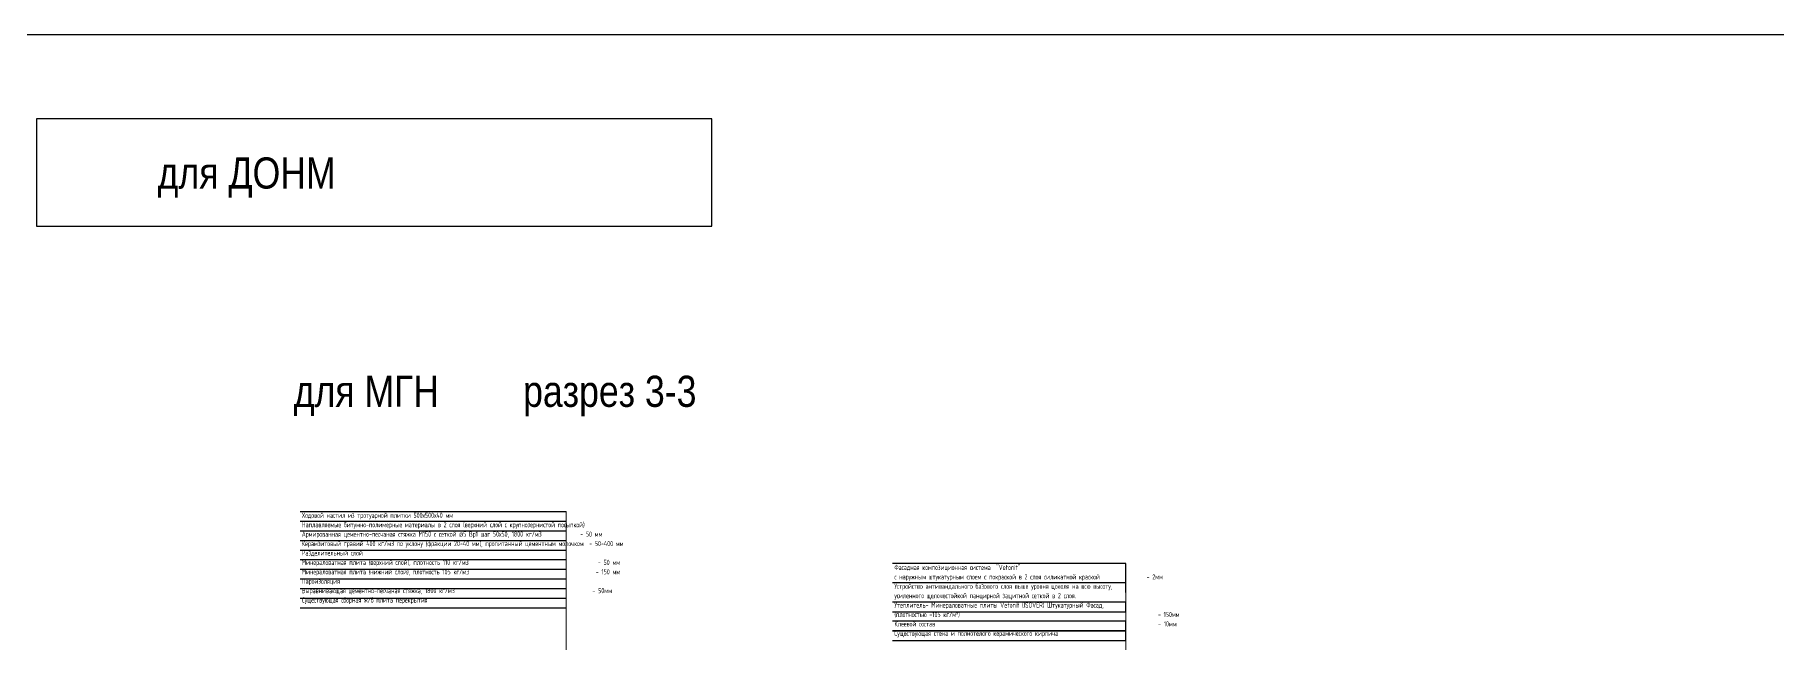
# Model space of a CAD drawing. Header units: millimetres. Extents: x -136099598 to 11807193, y 0 to 779331.
# Drawn here: x 440740 to 525584, y 303562 to 333137 of the extents above; entities that cross this region are included whole.
import ezdxf
from ezdxf import colors
from ezdxf.entities.mleader import LeaderData, LeaderLine
from ezdxf.math import Vec2, Vec3

# ---------------------------------------------------------------- set-up
doc = ezdxf.new("R2010")
doc.units = ezdxf.units.MM
doc.header["$MEASUREMENT"] = 0
doc.layers.get('0').update_dxf_attribs({"color": 250, "lineweight": 9})
doc.layers.add('PDF_Геометрия', color=7, linetype='Continuous')
doc.layers.add('АР_Текст РД', color=5, linetype='Continuous')
doc.layers.add('АР_Отметки', color=250, linetype='Continuous', lineweight=15)
doc.layers.add('Выноски для экспертизы', color=5, linetype='Continuous', lineweight=0)
doc.styles.add('Arial', font='ARIALN.TTF')
doc.styles.add('ISOCPEUR', font='isocpeur.ttf', dxfattribs={"width": 0.7})

# ---------------------------------------------------------------- blocks, each defined once
blk = doc.blocks.new('_DotSmall')
at = {"color": 0, "linetype": 'ByBlock', "const_width": 0.5}
blk.add_lwpolyline([(-0.0625, 0, 1), (0.0625, 0, 1)], format="xyb", close=True, dxfattribs=at)
blk = doc.blocks.new('A$C4438b833')
at = {"layer": 'Выноски для экспертизы', "insert": (109, 9082), "char_height": 250, "width": 14531.46, "attachment_point": 1, "line_spacing_factor": 1.1, "style": 'ISOCPEUR'}
blk.add_mtext('\\pxse1.125,t54;Ходовой настил из тротуарной плитки 500х500х40 мм\\P\\pt47;Наплавляемые битумно-полимерные материалы в 2 слоя (верхний слой с крупнозернистой посыпкой)\\P\\ptz;Армированная цементно-песчаная стяжка М150 с сеткой {\\A1;\\fISOCTEUR|b0|i0|c204|p49;ø}5 Вр1 шаг 50х50, 1800 кг/м3              - 50 мм\\PКерамзитовый гравий 400 кг/м3 по уклону (фракции 20-40 мм), пропитанный цементным молочком  - 50-400 мм\\PРазделительный слой \\PМинераловатная плита (верхний слой), плотность 110 кг/м3^I^I                                 - 50 мм\\PМинераловатная плита (нижний слой), плотность 105 кг/м3                                              - 150 мм\\P\\ps*;Пароизоляция                                                                                                               Выравнивающая цементно-песчаная стяжка, 1800 кг/м3                                                  - 50мм\\P\\pse1.125,t54;Существующая сборная ж/б плита перекрытия \\P\\ptz;^I^I^I', dxfattribs=at)
blk = doc.blocks.new('A$Ca1010145')
at = {"color": 3, "lineweight": 30, "ltscale": 100}
blk.add_blockref('A$C4438b833', (0, 0), dxfattribs=at)

msp = doc.modelspace()

# ---------------------------------------------------------------- linework, layer by layer
at = {"color": 2, "lineweight": 30, "ltscale": 150}
for points in [[(403941.583, 247892.166), (845498.241, 247892.166), (845498.241, 333137.136), (403941.583, 333137.136)], [(440821.479, 323818.011), (473725.317, 323818.011), (473725.317, 329042.173), (440821.479, 329042.173)]]:
    msp.add_lwpolyline(points, close=True, dxfattribs=at)
at = {"layer": 'PDF_Геометрия', "lineweight": 13, "ltscale": 100, "transparency": 33554687}
for p, q in [((466631.836, 309928.069), (466631.836, 300754.158)), ((493892.43, 306456.57), (493892.43, 297298.148))]:
    msp.add_line(p, q, dxfattribs=at)
at = {"layer": 'АР_Текст РД'}
for p, q in [((453675.16, 309928.069), (466631.836, 309928.069)), ((453675.16, 309458.283), (466631.836, 309458.283)), ((453675.16, 308988.498), (466631.836, 308988.498)), ((453675.16, 308518.713), (466631.836, 308518.713)), ((453675.16, 308048.927), (466631.836, 308048.927)), ((453675.16, 308048.927), (466631.836, 308048.927)), ((453675.16, 307579.142), (466631.836, 307579.142)), ((453675.16, 307109.357), (466631.836, 307109.357)), ((453675.16, 306639.572), (466631.836, 306639.572)), ((453675.16, 306169.786), (466631.836, 306169.786)), ((453675.16, 305700.001), (466631.836, 305700.001)), ((453675.16, 305230.216), (466631.836, 305230.216))]:
    msp.add_line(p, q, dxfattribs=at)
for points in [[(493892.43, 306456.57), (493892.43, 306456.57), (493892.43, 307396.57), (482527.159, 307396.57)], [(493892.43, 305986.57), (493892.43, 305986.57), (493892.43, 306456.57), (482527.159, 306456.57)], [(482527.159, 305046.57), (493892.43, 305046.57), (493892.43, 305516.57), (482527.159, 305516.57)], [(482527.159, 304106.57), (493892.43, 304106.57), (493892.43, 304576.57), (482527.159, 304576.57)], [(493892.43, 304106.57), (482527.159, 304106.57)], [(482527.159, 303636.57), (493892.43, 303636.57), (493892.43, 304106.57), (482527.159, 304106.57)]]:
    msp.add_lwpolyline(points, dxfattribs=at)

# ---------------------------------------------------------------- block references
at = {"color": 5, "lineweight": 35, "ltscale": 150}
msp.add_blockref('A$Ca1010145', (453639.481, 300782.799), dxfattribs=at)

# ---------------------------------------------------------------- texts
at = {"char_height": 1516.0617, "width": 10814.8621, "attachment_point": 1, "style": 'Arial'}
for s, insert in [('для ДОНМ', (446724.613, 327167.496, -279.235)), ('разрез 3-3', (464531.318, 316537.044, -279.235))]:
    msp.add_mtext(s, dxfattribs=dict(at, insert=insert))
at = {"color": 18, "true_color": 0x000000, "insert": (453355.99, 316537.044, -279.235), "char_height": 1516.0617, "width": 10814.8621, "attachment_point": 1, "style": 'Arial'}
msp.add_mtext('для МГН', dxfattribs=at)
at = {"layer": 'АР_Текст РД', "insert": (496770.675, 307326.486), "char_height": 250, "width": 14150.85422, "attachment_point": 3, "line_spacing_factor": 1.1, "style": 'ISOCPEUR'}
msp.add_mtext('\\A1;\\pxql;Фасадная композиционная система  "Vetonit"  \\Pс наружным штукатурным слоем{\\A0; с покраской в 2 слоя силикатной краской                 - 2мм\\PУстройство антивандального базового слоя выше уровня цоколя на всю высоту,\\Pусиленного щелочестойкой панцирной защитной сеткой в 2 слоя. \\PУтеплитель- Минераловатные плиты \\C1;Vetonit (ISOVER) Штукатурный Фасад\\C256;, \\P(плотностью -\\C1;105 \\C256;кг/м³)                                                                        - 150мм\\P\\pse1.125;Клеевой состав                                                                                 - 10мм\\PСуществующая стена и полнотелого керамического кирпича                            }', dxfattribs=at)

# ---------------------------------------------------------------- leaders
at = {"layer": 'АР_Отметки'}
ml = msp.add_multileader_mtext('Standard', dxfattribs=at)
ml.set_content('Л.2', color=256, style='ISOCPEUR')
ml.set_leader_properties(color=256, linetype='Continuous', lineweight=-1)
ml.set_arrow_properties(name='DOTSMALL')
ml.build(insert=Vec2(0, 0))
ml.multileader.update_dxf_attribs({"has_text_frame": 1, "text_left_attachment_type": 4, "text_right_attachment_type": 4, "dogleg_length": 100, "arrow_head_size": 280.8})
ctx = ml.context
ctx.base_point, ctx.char_height, ctx.arrow_head_size, ctx.landing_gap_size, ctx.plane_origin = Vec3(757009.836, 304935.888), 390, 280.8, 78, Vec3(796377.867, 286803.821)
ctx.left_attachment, ctx.right_attachment = 4, 4
notes = []
notes.append((ctx, [(0, (0, 0, 0), (0, 0), (1, 0), 1, [])]))
ctx.mtext.insert, ctx.mtext.width, ctx.mtext.line_spacing_style, ctx.mtext.flow_direction = Vec3(757087.836, 305455.888), 1330.20737, 2, 5
ml = msp.add_multileader_mtext('Standard', dxfattribs=at)
ml.set_content('Л.1', color=256, style='ISOCPEUR')
ml.set_leader_properties(color=256, linetype='Continuous', lineweight=-1)
ml.set_arrow_properties(name='DOTSMALL')
ml.build(insert=Vec2(0, 0))
ml.multileader.update_dxf_attribs({"has_text_frame": 1, "text_left_attachment_type": 4, "text_right_attachment_type": 4, "dogleg_length": 100, "arrow_head_size": 280.8})
ctx = ml.context
ctx.base_point, ctx.char_height, ctx.arrow_head_size, ctx.landing_gap_size, ctx.plane_origin = Vec3(677591.785, 304641.689), 390, 280.8, 78, Vec3(716959.816, 286509.623)
ctx.left_attachment, ctx.right_attachment = 4, 4
notes.append((ctx, [(0, (0, 0, 0), (0, 0), (1, 0), 1, [])]))
ctx.mtext.insert, ctx.mtext.width, ctx.mtext.line_spacing_style, ctx.mtext.flow_direction = Vec3(677669.785, 305161.689), 1330.20737, 2, 5
for ctx, leaders in notes:
    for number, flags, end, landing, length, lines in leaders:
        leader = LeaderData()
        leader.index, (leader.has_last_leader_line, leader.has_dogleg_vector, leader.attachment_direction) = number, flags
        leader.last_leader_point, leader.dogleg_vector, leader.dogleg_length = Vec3(end), Vec3(landing), length
        for number, points, colour, breaks in lines:
            line = LeaderLine()
            line.index, line.vertices, line.color, line.breaks = number, Vec3.list(points), colors.encode_raw_color(colour), breaks
            leader.lines.append(line)
        ctx.leaders.append(leader)

doc.saveas('drawing.dxf')
